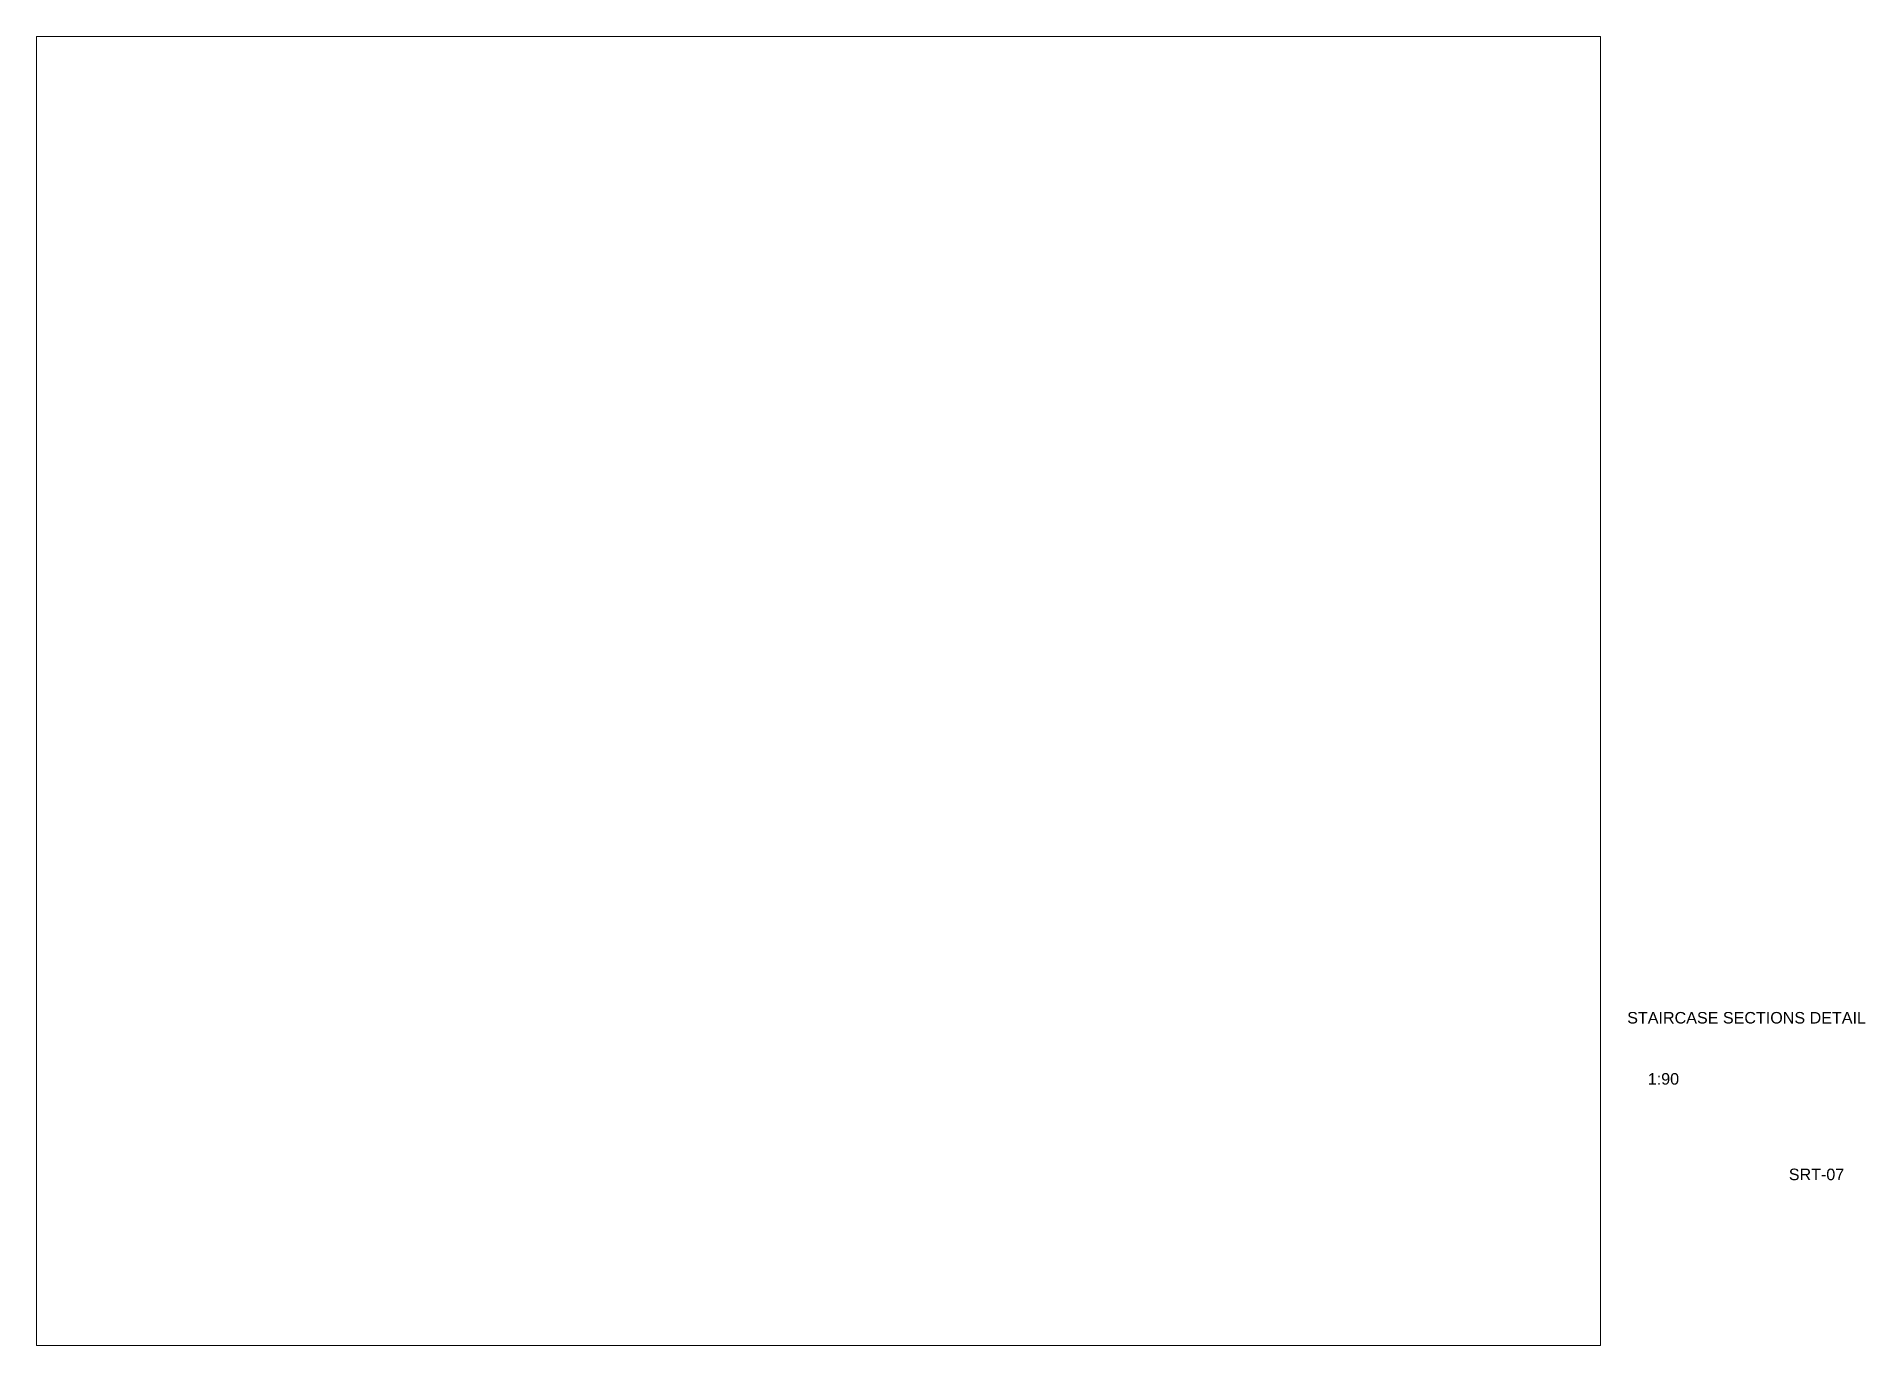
# Paper-space layout 'S7' of a CAD drawing. Header units: millimetres. Extents: x 7 to 404, y 11 to 295.
import ezdxf

# ---------------------------------------------------------------- set-up
doc = ezdxf.new("R2010")
doc.units = ezdxf.units.MM
doc.header["$MEASUREMENT"] = 0
doc.layers.add('G-ANNO-TTLB', color=6, linetype='Continuous', lineweight=9)
doc.styles.add('ARIAL', font='arial.ttf', dxfattribs={"height": 2.2})

psp = doc.layouts.new('S7')

# ---------------------------------------------------------------- texts
at = {"layer": 'G-ANNO-TTLB', "color": 0, "insert": (352.7, 83.18), "char_height": 2.5, "attachment_point": 1, "style": 'ARIAL'}
psp.add_mtext_dynamic_manual_height_columns('STAIRCASE SECTIONS DETAIL ', width=88.1596, gutter_width=14.53, heights=[0], dxfattribs=at)
at = {"layer": 'G-ANNO-TTLB', "color": 0, "char_height": 2.5, "attachment_point": 1, "style": 'ARIAL'}
for s, insert, width in [('1:90', (357.16, 69.91), 88.1596), ('SRT-07', (387.77, 49.17), 14.1097)]:
    psp.add_mtext(s, dxfattribs=dict(at, insert=insert, width=width))

# ---------------------------------------------------------------- viewports
at = {"layer": 'Defpoints'}
psp.add_viewport(center=(177.19, 152.87), size=(339.43, 284.1732), view_center_point=(1086216.4123, -604108.2583), view_height=25575.584747, dxfattribs=at)

doc.saveas('drawing.dxf')
